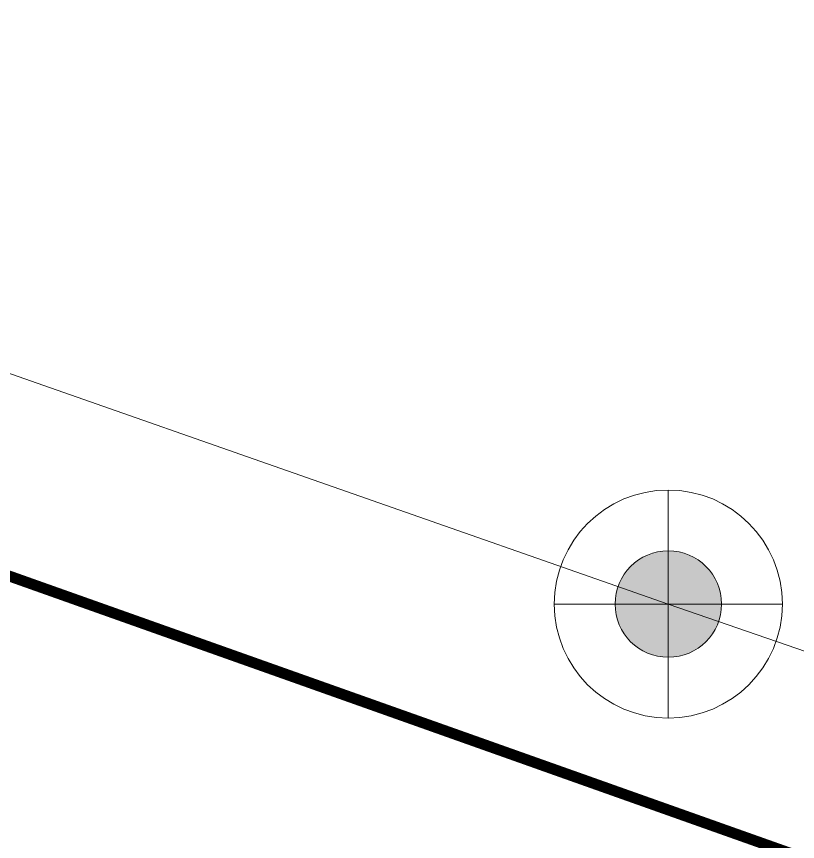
# Model space of a CAD drawing. Header units: inches. Extents: x 350994 to 353538, y 1581369 to 1583842.
# Drawn here: x 351454.58 to 351461.77, y 1583329.04 to 1583336.63 of the extents above; entities that cross this region are included whole.
import ezdxf

# ---------------------------------------------------------------- set-up
doc = ezdxf.new("R2010")
doc.units = ezdxf.units.IN
doc.header["$MEASUREMENT"] = 0
doc.linetypes.add('1', pattern=[0])
doc.layers.add('EP TF', color=5, linetype='Continuous')
doc.layers.add("ROAD'S", color=1, linetype='1')
doc.styles.get("Standard").update_dxf_attribs({"font": 'arial.ttf'})
doc.linetypes.add('SILT_FENCE', pattern='A,0.5,-0.2,["EP",Standard,S=0.1,R=0,X=-0.1,Y=-0.05],-0.2', length=0.9)

# ---------------------------------------------------------------- blocks, each defined once
blk = doc.blocks.new('EP1')
at = {"layer": 'EP TF', "lineweight": 5}
h = blk.add_hatch(color=252, dxfattribs=at)
edge = h.paths.add_edge_path()
edge.add_arc((351339.7712, 1583222.9137), 0.49, 0, 360)
at = {"layer": 'EP TF', "color": 252, "lineweight": 5}
for points in [[(351339.7712, 1583223.9637), (351339.7712, 1583221.8637)], [(351338.7212, 1583222.9137), (351340.8212, 1583222.9137)]]:
    blk.add_lwpolyline(points, dxfattribs=at)
for radius in [1.05, 0.49]:
    blk.add_circle((351339.7712, 1583222.9137), radius, dxfattribs=at)

msp = doc.modelspace()

# ---------------------------------------------------------------- linework, layer by layer
at = {"layer": 'EP TF', "color": 252, "linetype": 'SILT_FENCE', "lineweight": 5, "ltscale": 6, "elevation": 97.3019}
msp.add_lwpolyline([(351410.7009, 1583348.8448), (351433.1559, 1583340.8279), (351460.5841, 1583331.2238), (351487.8668, 1583321.8027), (351514.8197, 1583312.7469), (351543.3316, 1583302.9045), (351570.3744, 1583293.6637), (351592.8654, 1583287.361)], dxfattribs=at)
at = {"layer": "ROAD'S", "lineweight": 5, "const_width": 0.1}
msp.add_lwpolyline([(351411.9352, 1583346.8679), (351414.5217, 1583345.6808), (351483.0798, 1583321.341), (351517.0891, 1583309.8937), (351589.2178, 1583285.857), (351593.8246, 1583286.3686), (351610.4963, 1583337.0698), (351608.7189, 1583338.5607), (351606.6029, 1583339.3097), (351528.0004, 1583365.7394), (351449.9877, 1583391.929), (351428.6894, 1583399.389), (351425.4329, 1583399.1964), (351423.5707, 1583399.1783), (351410.2327, 1583349.2502)], close=True, dxfattribs=at)

# ---------------------------------------------------------------- block references
at = {"layer": 'EP TF', "color": 1, "lineweight": 5}
msp.add_blockref('EP1', (120.8129, 108.3101, 97.3019), dxfattribs=at)

doc.saveas('drawing.dxf')
